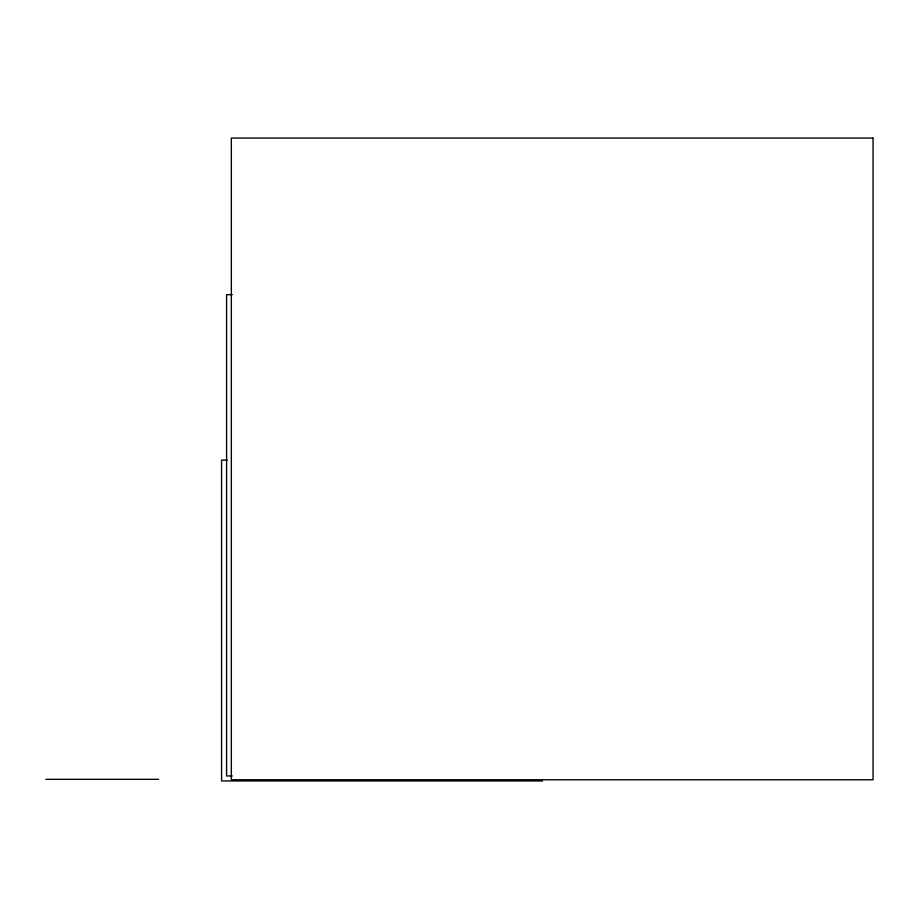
<?xml version="1.0" encoding="UTF-8"?>
<svg xmlns="http://www.w3.org/2000/svg" width="919" height="919" viewBox="0 0 919 919"><rect width="100%" height="100%" fill="white"/><g stroke="black" fill="none" stroke-linecap="round" stroke-linejoin="round"><path stroke-width="1.38" d="M232.323 294.689L226.591 294.689L226.591 775.969L232.323 775.969M227.303 460.086L221.571 460.086L221.571 780.943L542.428 780.943M45.95 779.335L158.642 779.335M873.05 138.057L231.335 138.057L231.335 779.771L873.05 779.771L873.05 138.057"/></g></svg>
